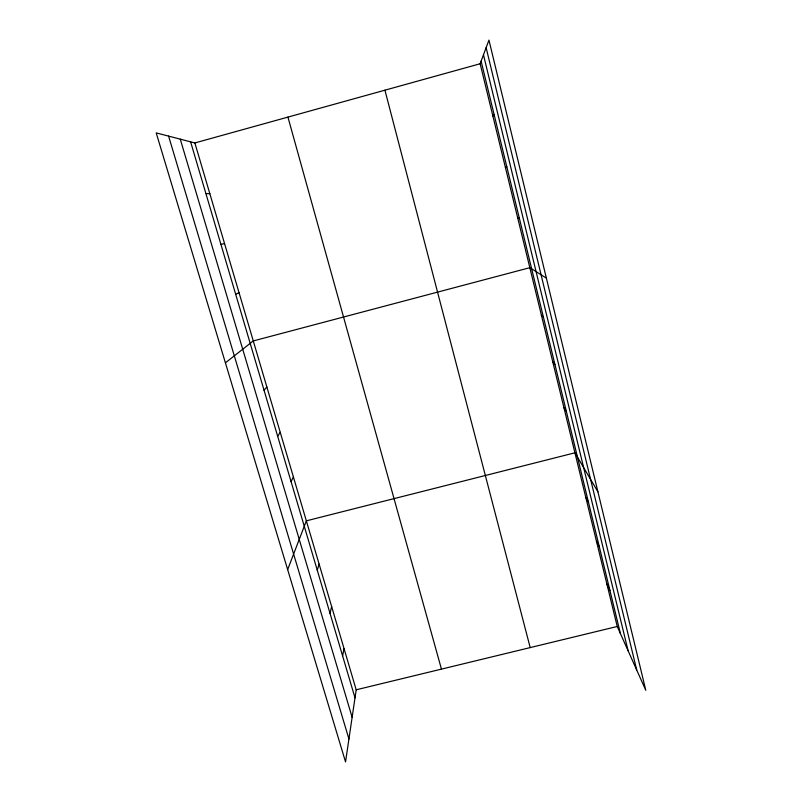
<?xml version="1.0" encoding="UTF-8"?>
<svg xmlns="http://www.w3.org/2000/svg" width="802" height="802" viewBox="0 0 802 802"><rect width="100%" height="100%" fill="white"/><g stroke="black" fill="none" stroke-linecap="round" stroke-linejoin="round"><path stroke-width="1.2" d="M194.866 142.946L356.198 689.8L345.542 761.9L156.2 132.891L194.866 142.946L480.147 63.749L488.959 40.1L645.8 690.322L617.239 626.482L480.147 63.749M342.614 655.956L344.018 648.527M330.033 613.4L331.657 606.623M317.251 570.182L319.106 564.067M287.657 569.59L306.354 520.839L574.934 452.809L597.921 491.816M291.076 481.641L293.392 476.929M277.672 436.298L280.239 432.318M492.889 116.069L494.082 114.455M264.038 390.203L266.865 386.995M225.412 362.835L253.272 340.93L529.831 267.688L546.373 278.114M235.678 294.274L239.036 292.68M505.41 167.478L506.824 166.826M356.198 689.8L617.239 626.482M220.911 244.339L224.57 243.618M205.893 193.533L209.843 193.713M517.721 218.014L519.355 218.274M541.38 315.106L543.395 317.091M552.748 361.752L554.944 364.549M563.926 407.647L566.302 411.225M585.761 497.26L588.478 502.323M596.417 541.009L599.294 546.784M606.913 584.087L609.941 590.533M168.6 136.119L348.93 739.003M180.26 139.147L352.128 717.299M190.605 141.834L355.005 697.85M287.938 117.112L441.451 669.119M384.93 90.185L530.202 647.595M481.11 61.152L620.427 633.6M486.132 47.699L636.718 670.021M483.466 54.827L628.116 650.793"/></g></svg>
